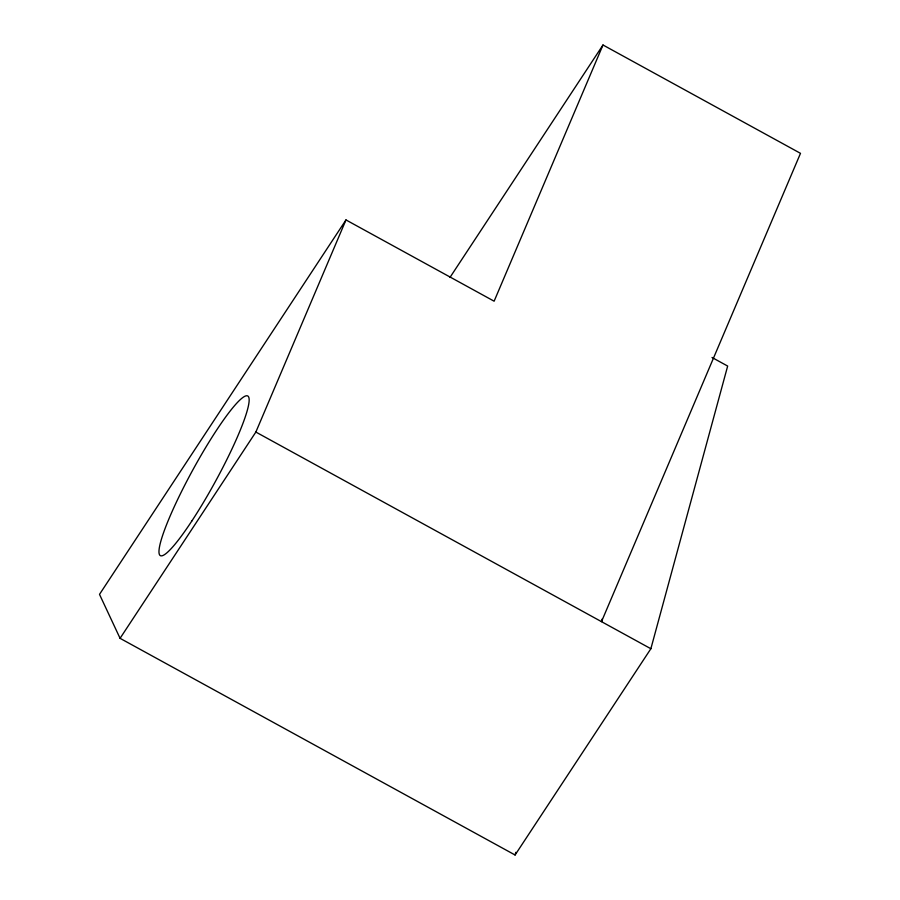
<?xml version="1.0" encoding="UTF-8"?>
<svg xmlns="http://www.w3.org/2000/svg" width="900" height="900" viewBox="0 0 900 900"><rect width="100%" height="100%" fill="white"/><g stroke="black" fill="none" stroke-linecap="round" stroke-linejoin="round"><path stroke-width="1.35" d="M602.224 618.941L601.492 621.653L800.494 153.338L602.989 45L494.123 301.196L345.983 219.938L99.506 594.371L120.071 638.325L515.081 855L515.824 852.3M515.081 855L650.869 648.731L727.661 366.064L712.012 357.48M120.071 638.325L255.859 432.056L345.983 219.938M449.989 277.425L602.989 45M255.859 432.056L650.869 648.731M191.801 521.055A90.99 12.679 -61.3 0 0 247.86 396.045A90.99 12.679 -61.3 0 0 172.609 510.379A90.99 12.679 -61.3 0 0 191.801 521.055"/></g></svg>
